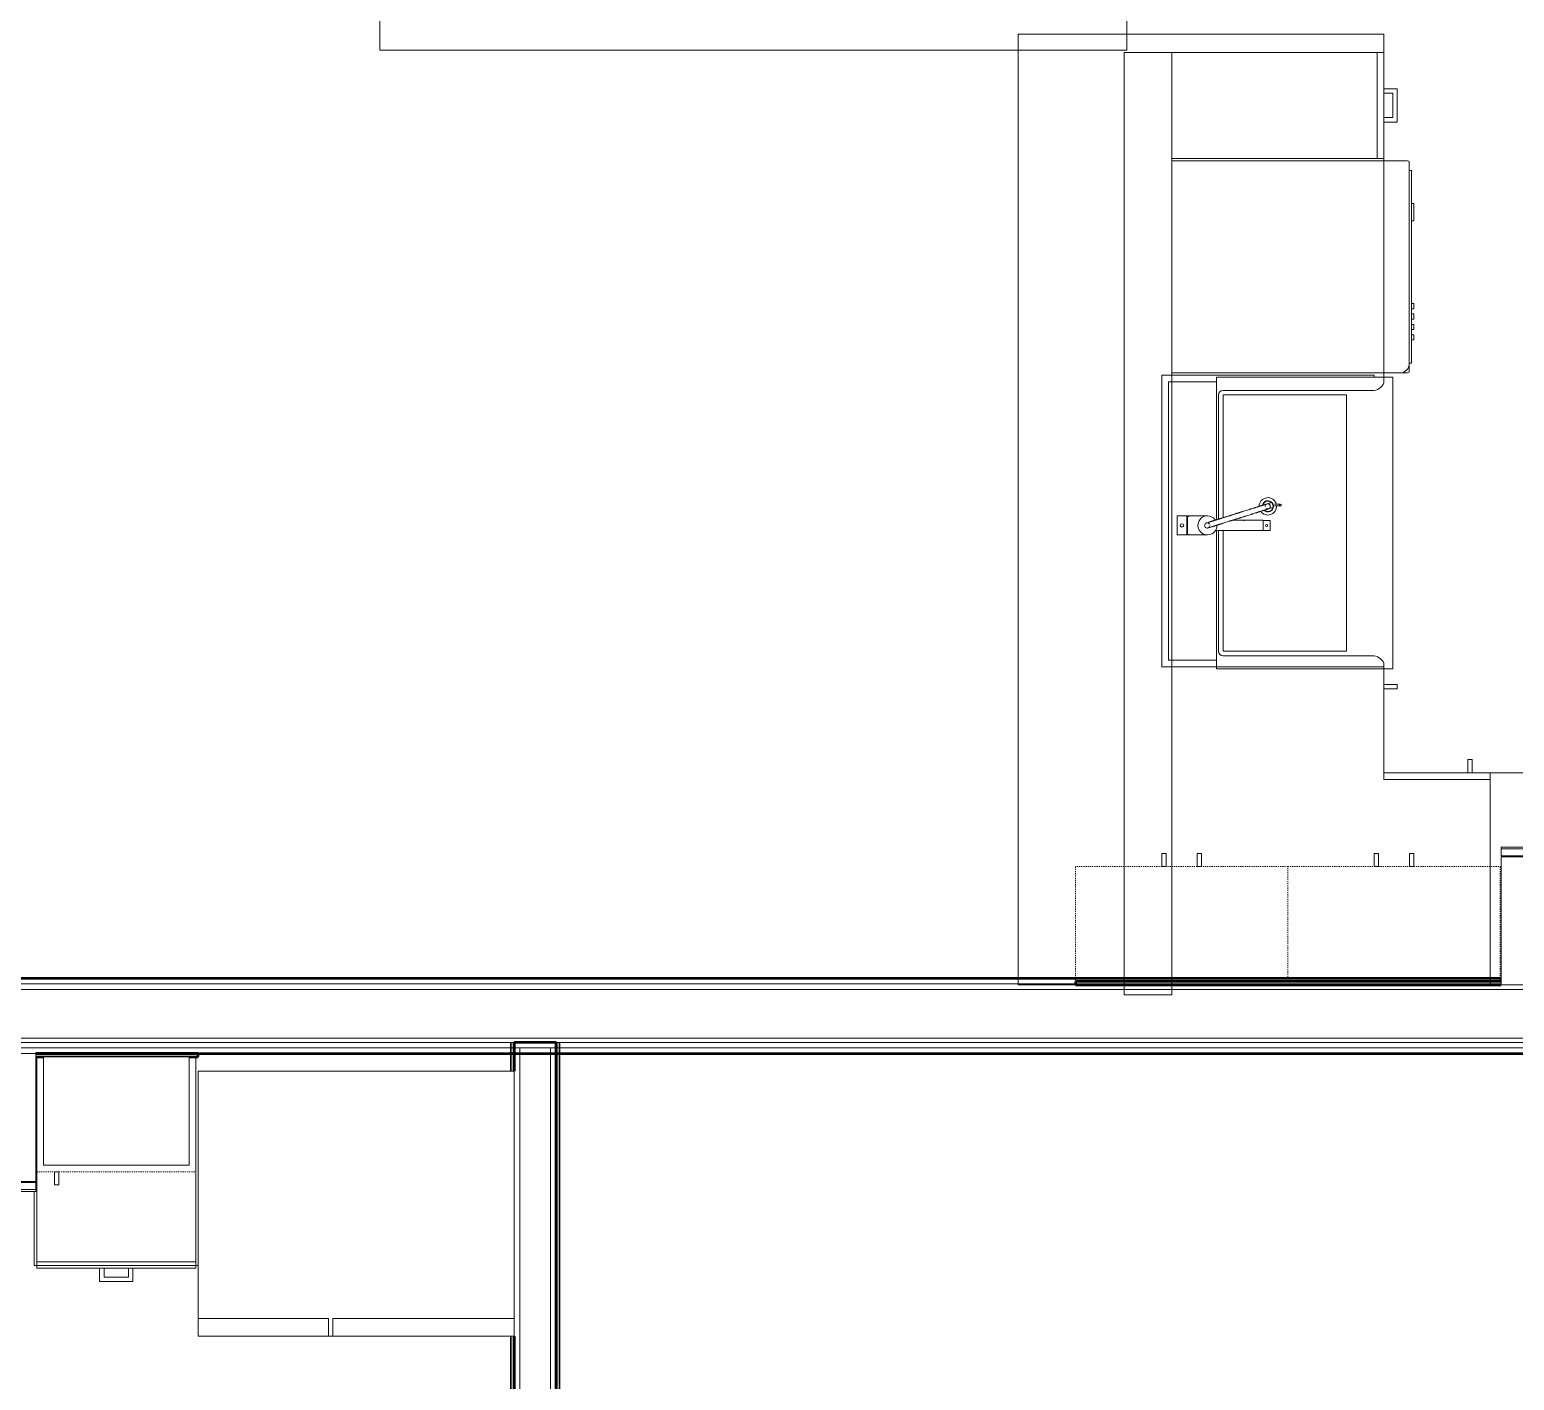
# Model space of a CAD drawing. Header units: inches. Extents: x -4218 to -1830, y 9756 to 12426.
# Drawn here: x -3736 to -3568.1, y 10509 to 10661.8 of the extents above; entities that cross this region are included whole.
import ezdxf

# ---------------------------------------------------------------- set-up
doc = ezdxf.new("R2010")
doc.units = ezdxf.units.IN
doc.header["$MEASUREMENT"] = 0
doc.linetypes.add('Dash', pattern=[0.25, 0.125, -0.125])
for name, color, linetype, lineweight in [('0-1', 7, 'Continuous', 5), ('0-2', 252, 'Continuous', 9), ('A-AREA-IDEN', 2, 'Continuous', 9), ('A-WALL-1', 250, 'Continuous', 50), ('A-WALL-2', 10, 'Continuous', 13), ('A-WALL-3', 253, 'Continuous', 9), ('A-WALL-4', 254, 'Continuous', 9), ('A-WALL-5', 252, 'Continuous', 9), ('A-WALL-6', 7, 'Continuous', 9), ('A-WALL-8', 113, 'Continuous', 9), ('I-WALL-1', 250, 'Continuous', 50), ('I-WALL-2', 254, 'Continuous', 9), ('I-WALL-3', 253, 'Continuous', 9), ('I-WALL-4', 252, 'Continuous', 9), ('P-SANR-FIXT-1', 7, 'Continuous', 9), ('P-SANR-FIXT-2', 252, 'Continuous', 9), ('Q-CASE-1', 253, 'Continuous', 9), ('Q-CASE-2', 252, 'Continuous', 9), ('Q-CASE-3', 7, 'Continuous', 9), ('Q-CASE-5', 254, 'Continuous', 9), ('Q-CASE-6', 7, 'Dash', 9), ('Q-SPCQ-1', 7, 'Continuous', 9), ('Q-SPCQ-2', 253, 'Continuous', 9), ('Q-SPCQ-3', 252, 'Continuous', 9)]:
    doc.layers.add(name, color=color, linetype=linetype, lineweight=lineweight)

# ---------------------------------------------------------------- blocks, each defined once
blk = doc.blocks.new('Basic Wall _ INT - W4BØF - _5_8 GYP - 2X4 WOOD_BATT_ - 5_8 GYP_ - ___-2682987-BACKGROUND - 1ST FLOOR')
at = {"layer": 'A-WALL-3'}
for p, q in [((-3676.43, 10547.19), (-3676.38, 10547.19)), ((-3676.43, 10547.19), (-3676.43, 10545.94)), ((-3676.38, 10547.19), (-3676.34, 10547.19)), ((-3676.34, 10547.19), (-3676.31, 10547.19)), ((-3676.31, 10547.19), (-3676.3, 10547.19)), ((-3676.3, 10547.19), (-3676.23, 10547.19)), ((-3676.23, 10547.19), (-3676.01, 10547.19)), ((-3676.08, 10545.94), (-3676.08, 10547.19)), ((-3676.08, 10429.86), (-3676.08, 10429.97)), ((-3676.08, 10429.77), (-3676.08, 10429.85)), ((-3676.08, 10429.71), (-3676.08, 10429.76)), ((-3676.43, 10429.56), (-3676.43, 10424.81)), ((-3676.08, 10428.98), (-3676.08, 10429.56)), ((-3676.08, 10424.85), (-3676.08, 10428.94)), ((-3676.08, 10424.61), (-3676.08, 10424.67)), ((-3676.08, 10424.52), (-3676.08, 10424.61)), ((-3676.08, 10424.4), (-3676.08, 10424.51)), ((-3676.43, 10396.76), (-3676.4, 10396.79)), ((-3676.29, 10396.9), (-3676.23, 10396.97)), ((-3676.22, 10396.97), (-3676.08, 10397.12)), ((-3676.08, 10397.12), (-3676.01, 10397.18))]:
    blk.add_line(p, q, dxfattribs=at)
at = {"layer": 'A-WALL-4'}
for p, q in [((-3676.4, 10547.19), (-3676.43, 10547.19)), ((-3676.23, 10547.19), (-3676.29, 10547.19)), ((-3676.08, 10547.19), (-3676.22, 10547.19)), ((-3676.01, 10547.19), (-3676.08, 10547.19))]:
    blk.add_line(p, q, dxfattribs=at)
at = {"layer": 'A-WALL-5'}
for p, q in [((-3676.3, 10545.94), (-3676.3, 10547.19)), ((-3676.01, 10545.94), (-3676.01, 10547.19)), ((-3676.43, 10545.94), (-3676.43, 10429.56)), ((-3676.08, 10429.97), (-3676.08, 10545.94)), ((-3676.01, 10429.86), (-3676.01, 10429.97)), ((-3676.01, 10429.77), (-3676.01, 10429.85)), ((-3676.01, 10429.71), (-3676.01, 10429.76)), ((-3676.3, 10428.95), (-3676.3, 10429.56)), ((-3676.3, 10424.83), (-3676.3, 10428.94)), ((-3676.01, 10424.81), (-3676.01, 10429.56)), ((-3676.43, 10424.81), (-3676.43, 10396.76)), ((-3676.01, 10424.61), (-3676.01, 10424.67)), ((-3676.01, 10424.52), (-3676.01, 10424.61)), ((-3676.08, 10397.12), (-3676.08, 10424.4)), ((-3676.01, 10424.4), (-3676.01, 10424.51))]:
    blk.add_line(p, q, dxfattribs=at)
at = {"layer": 'A-WALL-6'}
for p, q in [((-3676.3, 10429.56), (-3676.3, 10545.94)), ((-3676.01, 10429.98), (-3676.01, 10545.94)), ((-3676.3, 10396.89), (-3676.3, 10424.81)), ((-3676.01, 10397.18), (-3676.01, 10424.4))]:
    blk.add_line(p, q, dxfattribs=at)
at = {"layer": 'A-WALL-6', "flags": 128}
for points in [[(-3676.3, 10396.89), (-3676.31, 10396.89), (-3676.31, 10396.88), (-3676.33, 10396.87), (-3676.34, 10396.85), (-3676.36, 10396.83), (-3676.38, 10396.81)], [(-3676.01, 10397.18), (-3676.13, 10397.06), (-3676.23, 10396.97), (-3676.28, 10396.91), (-3676.3, 10396.89)]]:
    blk.add_lwpolyline(points, dxfattribs=at)
blk = doc.blocks.new('Basic Wall _ INT - W4BØF - _5_8 GYP - 2X4 WOOD_BATT_ - 5_8 GYP_ - ___-2682986-BACKGROUND - 1ST FLOOR')
at = {"layer": 'A-WALL-3'}
for p, q in [((-3681.59, 10547.19), (-3681.47, 10547.19)), ((-3681.53, 10545.94), (-3681.53, 10547.19)), ((-3681.47, 10547.19), (-3681.38, 10547.19)), ((-3681.38, 10547.19), (-3681.3, 10547.19)), ((-3681.3, 10547.19), (-3681.28, 10547.19)), ((-3681.3, 10547.19), (-3681.3, 10547.19)), ((-3681.28, 10547.19), (-3681.26, 10547.19)), ((-3681.26, 10547.19), (-3681.22, 10547.19)), ((-3681.22, 10547.19), (-3681.18, 10547.19)), ((-3681.18, 10547.19), (-3681.18, 10543.94)), ((-3681.53, 10543.94), (-3681.53, 10545.94))]:
    blk.add_line(p, q, dxfattribs=at)
at = {"layer": 'A-WALL-4'}
for p, q in [((-3681.53, 10547.19), (-3681.59, 10547.19)), ((-3681.38, 10547.19), (-3681.53, 10547.19)), ((-3681.32, 10547.19), (-3681.38, 10547.19)), ((-3681.18, 10547.19), (-3681.2, 10547.19))]:
    blk.add_line(p, q, dxfattribs=at)
at = {"layer": 'A-WALL-5'}
for p, q in [((-3681.59, 10545.94), (-3681.59, 10547.19)), ((-3681.3, 10547.19), (-3681.3, 10545.94)), ((-3681.59, 10543.94), (-3681.59, 10545.94)), ((-3681.3, 10545.94), (-3681.3, 10543.94)), ((-3681.53, 10391.66), (-3681.53, 10513.94)), ((-3681.18, 10513.94), (-3681.18, 10392.01))]:
    blk.add_line(p, q, dxfattribs=at)
at = {"layer": 'A-WALL-6'}
for p, q in [((-3681.59, 10391.6), (-3681.59, 10513.94)), ((-3681.3, 10513.94), (-3681.3, 10391.89))]:
    blk.add_line(p, q, dxfattribs=at)
blk = doc.blocks.new('Refrigerator_-_Side-by-Side_6047 - 36_ X 30_-345559-BACKGROUND - 1ST FLOOR')
at = {"layer": 'Q-SPCQ-1'}
for p, q in [((17.87, 14.42), (-17.88, 14.42)), ((-17.88, 14.42), (-17.88, -15.58)), ((17.87, -15.58), (17.87, 14.42)), ((-17.88, -13.58), (-3.13, -13.58)), ((-17.88, -13.58), (-17.88, -15.58)), ((-3.13, -15.58), (-3.13, -13.58)), ((-2.63, -13.58), (17.87, -13.58)), ((-2.63, -13.58), (-2.63, -15.58)), ((17.87, -15.58), (17.87, -13.58)), ((-17.88, -15.58), (17.87, -15.58)), ((-3.13, -15.58), (-17.88, -15.58)), ((17.87, -15.58), (-2.63, -15.58))]:
    blk.add_line(p, q, dxfattribs=at)
blk = doc.blocks.new('300 Series Wall Hung Cabinet_301 - 18_-2356589-BACKGROUND - 1ST FLOOR')
at = {"layer": 'Q-CASE-3'}
for p, q in [((8.25, -0.19), (-8.25, -0.19)), ((-8.25, -0.19), (-8.25, -12.44)), ((8.25, -12.44), (8.25, -0.19)), ((-8.25, -12.44), (8.25, -12.44)), ((-7, -13.19), (-6.51, -13.19)), ((-7, -13.19), (-7, -14.69)), ((-6.51, -14.69), (-6.51, -13.19)), ((-7, -14.69), (-6.51, -14.69))]:
    blk.add_line(p, q, dxfattribs=at)
at = {"layer": 'Q-CASE-6'}
for p, q in [((9, -0.19), (-9, -0.19)), ((-9, -0.19), (-9, -13.19)), ((9, -13.19), (9, -0.19)), ((-9, -13.19), (9, -13.19))]:
    blk.add_line(p, q, dxfattribs=at)
blk = doc.blocks.new('Base Cabinet 4 Drawer 254 - Base Cabinet 4 Drawer 254 18_-2556185-BACKGROUND - 1ST FLOOR')
at = {"layer": 'Q-CASE-1'}
for p, q in [((-8.26, -0.06), (-8.26, 0)), ((-8.26, 0), (9.74, 0)), ((9.74, 0), (9.74, -0.06))]:
    blk.add_line(p, q, dxfattribs=at)
at = {"layer": 'Q-CASE-2'}
for p, q in [((-8.26, -23.25), (-8.26, -0.06)), ((9.74, -0.06), (9.74, -23.25)), ((-8.26, -23.25), (-8.26, -23.69)), ((9.74, -23.25), (-8.26, -23.25)), ((9.74, -23.69), (9.74, -23.25))]:
    blk.add_line(p, q, dxfattribs=at)
at = {"layer": 'Q-CASE-3'}
for p, q in [((-8.26, -23.69), (-8.26, -24)), ((-8.26, -24), (9.74, -24)), ((-1.14, -24), (-0.64, -24)), ((-1.14, -24), (-1.14, -25.5)), ((-0.64, -25), (-0.64, -24)), ((2.11, -25), (-0.64, -25)), ((2.61, -24), (2.11, -24)), ((2.11, -24), (2.11, -25)), ((2.61, -25.5), (2.61, -24)), ((9.74, -24), (9.74, -23.69)), ((-1.14, -25.5), (2.61, -25.5))]:
    blk.add_line(p, q, dxfattribs=at)
blk = doc.blocks.new('30quot_MicrowaveVent_11166 - 70cm miele oven-2322118-BACKGROUND - 1ST FLOOR')
at = {"layer": 'Q-CASE-3'}
for p, q in [((-14.2, -14.49), (-14.2, 0)), ((15.68, 0), (-14.2, 0)), ((15.68, 0), (15.68, -14.49)), ((15.68, -14.49), (-14.2, -14.49)), ((-14.2, -14.61), (15.68, -14.61)), ((-14.2, -15.39), (-14.2, -14.61)), ((15.68, -14.61), (15.68, -15.39)), ((-14.2, -15.6), (-14.2, -15.39)), ((-14.2, -15.39), (15.68, -15.39)), ((-14.2, -15.6), (15.68, -15.6)), ((7.69, -16.55), (7.69, -15.63)), ((7.69, -16.6), (8.88, -16.6)), ((8.88, -15.63), (8.88, -16.55)), ((15.68, -15.39), (15.68, -15.6))]:
    blk.add_line(p, q, dxfattribs=at)
blk = doc.blocks.new('Dishwasher_15404 - 34_ counter-V29-BACKGROUND - 1ST FLOOR')
at = {"layer": 'Q-SPCQ-1'}
for p, q in [((26.68, 0), (24, 0)), ((26.87, -22.93), (26.87, -0.2)), ((27.12, -1.09), (26.87, -1.09)), ((27.12, -1.09), (27.12, -22.91)), ((27.37, -4.82), (27.12, -4.82)), ((27.37, -4.82), (27.37, -5.81)), ((27.37, -5.81), (27.37, -6.79)), ((27.12, -6.79), (27.37, -6.79)), ((27.37, -16.15), (27.12, -16.15)), ((27.12, -16.74), (27.37, -16.74)), ((27.37, -16.15), (27.37, -16.74)), ((27.37, -17.33), (27.12, -17.33)), ((27.12, -17.92), (27.37, -17.92)), ((27.37, -17.33), (27.37, -17.92)), ((27.37, -18.51), (27.12, -18.51)), ((27.12, -19.1), (27.37, -19.1)), ((27.37, -19.69), (27.12, -19.69)), ((27.37, -18.51), (27.37, -19.1)), ((27.37, -19.69), (27.37, -20.28)), ((27.12, -20.28), (27.37, -20.28)), ((27.12, -22.91), (26.87, -22.91)), ((26.87, -23.8), (26.87, -22.93)), ((24, -24), (25.8, -24)), ((25.8, -24), (26.68, -24))]:
    blk.add_line(p, q, dxfattribs=at)
for centre, radius, start, end in [((26.68, -0.2), 0.197, 360, 90), ((26.68, -0.2), 0.197, 15, 90), ((25.8, -22.93), 1.07, 270, 0), ((26.68, -23.8), 0.197, 270, 0)]:
    blk.add_arc(centre, radius, start, end, dxfattribs=at)
at = {"layer": 'Q-SPCQ-2'}
blk.add_line((0, 0), (0, -24), dxfattribs=at)
at = {"layer": 'Q-SPCQ-3'}
for p, q in [((24, 0), (0, 0)), ((0, -24), (24, -24))]:
    blk.add_line(p, q, dxfattribs=at)
blk = doc.blocks.new('30quot_MicrowaveVent_11166 - 70cm miele oven-2804781-BACKGROUND - 1ST FLOOR')
at = {"layer": 'Q-CASE-3'}
for p, q in [((15.68, 15.6), (-14.2, 15.6)), ((-14.2, 15.39), (-14.2, 15.6)), ((-14.2, 14.61), (-14.2, 15.39)), ((15.68, 15.39), (-14.2, 15.39)), ((8.88, 16.6), (7.69, 16.6)), ((7.69, 15.63), (7.69, 16.55)), ((8.88, 16.55), (8.88, 15.63)), ((15.68, 15.6), (15.68, 15.39)), ((15.68, 15.39), (15.68, 14.61)), ((15.68, 14.61), (-14.2, 14.61)), ((-14.2, 0), (-14.2, 14.49)), ((-14.2, 14.49), (15.68, 14.49)), ((15.68, 14.49), (15.68, 0)), ((-14.2, 0), (15.68, 0))]:
    blk.add_line(p, q, dxfattribs=at)
blk = doc.blocks.new('300 Series Wall Hung Cabinet_302 - 24_ X 36_-2573645-BACKGROUND - 1ST FLOOR')
at = {"layer": 'Q-CASE-3'}
for p, q in [((-1.76, 14.69), (-2.25, 14.69)), ((-2.25, 14.69), (-2.25, 13.19)), ((-1.76, 13.19), (-1.76, 14.69)), ((2.24, 14.69), (1.75, 14.69)), ((1.75, 14.69), (1.75, 13.19)), ((2.24, 13.19), (2.24, 14.69)), ((-1.76, 13.19), (-2.25, 13.19)), ((2.24, 13.19), (1.75, 13.19))]:
    blk.add_line(p, q, dxfattribs=at)
at = {"layer": 'Q-CASE-6'}
for p, q in [((-12, 0.19), (-12, 13.19)), ((-12, 13.19), (12, 13.19)), ((12, 13.19), (12, 0.19)), ((12, 0.19), (-12, 0.19))]:
    blk.add_line(p, q, dxfattribs=at)
blk = doc.blocks.new('Vanity Cabinet-Double Door - 33_-V32-BACKGROUND - 1ST FLOOR')
at = {"layer": 'Q-CASE-1'}
for p, q in [((-15.76, 1.13), (-15.76, 0)), ((-15.76, 1.13), (-15.76, 0)), ((-15.01, 1.13), (-15.01, 0.75)), ((-15.01, 0.75), (16.49, 0.75)), ((16.49, 0.75), (16.49, 1.13)), ((17.24, 0), (17.24, 1.13)), ((17.24, 0), (17.24, 1.13)), ((-15.76, 0), (17.24, 0)), ((-15.76, 0), (17.24, 0))]:
    blk.add_line(p, q, dxfattribs=at)
at = {"layer": 'Q-CASE-2'}
for p, q in [((-15.76, 24), (-15.76, 5.18)), ((-15.51, 24), (-15.76, 24)), ((-15.51, 24), (-15.76, 24)), ((-15.76, 24), (-15.76, 5.18)), ((-15.76, 5.17), (-15.76, 1.13)), ((-15.76, 5.17), (-15.76, 1.13)), ((-15.01, 6.17), (-15.01, 1.13)), ((16.49, 1.13), (16.49, 6.17)), ((17.24, 1.13), (17.24, 6.18)), ((17.24, 1.13), (17.24, 6.18))]:
    blk.add_line(p, q, dxfattribs=at)
blk = doc.blocks.new('Base Cabinet 3 Drawer 230 - Base Cabinet 3 Drawer 230 12_-2573763-BACKGROUND - 1ST FLOOR')
at = {"layer": 'Q-CASE-1'}
for p, q in [((-0.64, 24), (-1.14, 24)), ((2.11, 24), (2.61, 24))]:
    blk.add_line(p, q, dxfattribs=at)
at = {"layer": 'Q-CASE-2'}
for p, q in [((-5.26, 24), (6.74, 24)), ((-5.26, 23.25), (-5.26, 24)), ((-0.64, 24), (-1.14, 24)), ((2.11, 24), (2.61, 24)), ((6.74, 24), (6.74, 23.25)), ((6.74, 23.25), (-5.26, 23.25)), ((-5.26, 23.25), (-5.26, 0)), ((6.74, 0), (6.74, 23.25)), ((-5.26, 0), (6.74, 0))]:
    blk.add_line(p, q, dxfattribs=at)
at = {"layer": 'Q-CASE-3'}
for p, q in [((2.61, 25.5), (-1.14, 25.5)), ((-1.14, 25.5), (-1.14, 24)), ((2.61, 24), (2.61, 25.5)), ((-0.64, 24), (-0.64, 25)), ((-0.64, 25), (2.11, 25)), ((2.11, 25), (2.11, 24))]:
    blk.add_line(p, q, dxfattribs=at)
at = {"layer": 'Q-CASE-5'}
for p, q in [((-0.64, 24), (-1.14, 24)), ((2.11, 24), (2.61, 24))]:
    blk.add_line(p, q, dxfattribs=at)
blk = doc.blocks.new('kitchen_faucet_14143 - kitchen_faucet_14143-V80-BACKGROUND - 1ST FLOOR')
at = {"layer": 'P-SANR-FIXT-1'}
for p, q in [((-6.3, 0.57), (-7.09, 0.57)), ((-7.09, -0.57), (-7.09, 0.57)), ((-0.9, 0.59), (-6.3, 0.59)), ((-6.3, 0.57), (-6.3, 0.59)), ((-6.3, 0.42), (-6.3, 0.5)), ((-6.3, 0.3), (-6.3, 0.4)), ((-6.3, 0.29), (-6.3, 0.15)), ((-6.3, 0.15), (-6.3, 0.29)), ((-6.3, 0.15), (-6.3, -0.15)), ((-6.3, -0.15), (-6.3, 0.15)), ((-3.97, 0.59), (-4.89, 0.59)), ((2.26, 1.08), (0, 1.08)), ((2.34, 1.02), (2.1, 1.02)), ((2.26, 1.08), (2.26, -1.08)), ((3.44, 1.08), (2.34, 1.08)), ((2.34, -1.08), (2.34, 1.08)), ((3.44, 1.08), (3.44, -1.08)), ((-7.09, -0.57), (-6.3, -0.57)), ((-6.3, -0.15), (-6.3, -0.29)), ((-6.3, -0.29), (-6.3, -0.15)), ((-6.3, -0.4), (-6.3, -0.3)), ((-6.3, -0.5), (-6.3, -0.42)), ((-6.3, -0.59), (-6.3, -0.51)), ((-6.3, -0.59), (-2.83, -0.59)), ((-4.89, -0.59), (-3.97, -0.59)), ((-0.94, -0.59), (-0.9, -0.59)), ((0, -1.08), (2.26, -1.08)), ((2.1, -1.02), (2.34, -1.02)), ((2.34, -1.08), (3.44, -1.08)), ((-7.58, -2.2), (-8.24, -2.2)), ((-8.24, -2.4), (-7.58, -2.4)), ((-7.41, -2.04), (-6.99, -1.91)), ((-6.81, -2.46), (-7.23, -2.59))]:
    blk.add_line(p, q, dxfattribs=at)
at = {"layer": 'P-SANR-FIXT-1', "flags": 128}
for points in [[(-0.06, 0.29), (-0.07, 0.29), (-0.07, 0.29), (-0.07, 0.29), (-0.07, 0.29), (-0.07, 0.29), (-0.08, 0.28), (-0.08, 0.28), (-0.09, 0.28), (-0.1, 0.28), (-0.1, 0.28), (-0.11, 0.27), (-0.26, 0.23), (-0.28, 0.22), (-0.3, 0.22), (-0.46, 0.16), (-0.49, 0.16), (-0.51, 0.15), (-0.54, 0.14), (-0.57, 0.13), (-0.6, 0.12), (-0.63, 0.11), (-0.66, 0.1), (-0.69, 0.09), (-0.72, 0.08), (-0.75, 0.07), (-0.78, 0.06), (-0.82, 0.05), (-0.85, 0.04), (-0.89, 0.03), (-0.92, 0.02), (-0.96, 0.01), (-1, 0), (-1.04, -0.02), (-1.07, -0.03), (-1.11, -0.04), (-1.15, -0.05), (-1.2, -0.07), (-1.24, -0.08), (-1.28, -0.09), (-1.32, -0.11), (-1.37, -0.12), (-1.41, -0.14), (-1.46, -0.15), (-1.5, -0.16), (-1.55, -0.18), (-1.6, -0.19), (-1.65, -0.21), (-1.69, -0.23), (-1.74, -0.24), (-1.79, -0.26), (-2.49, -0.48), (-2.55, -0.5), (-2.61, -0.51), (-2.67, -0.53), (-2.72, -0.55), (-2.78, -0.57), (-2.84, -0.59), (-2.9, -0.61), (-2.96, -0.62), (-3.02, -0.64), (-3.08, -0.66), (-3.14, -0.68), (-3.19, -0.7), (-3.25, -0.72), (-3.31, -0.74), (-3.37, -0.76), (-3.43, -0.77), (-3.49, -0.79), (-3.55, -0.81), (-3.61, -0.83), (-3.67, -0.85), (-3.73, -0.87), (-3.79, -0.89), (-3.85, -0.91), (-3.91, -0.92), (-3.97, -0.94), (-4.03, -0.96), (-4.09, -0.98), (-4.15, -1), (-4.21, -1.02), (-4.26, -1.04), (-4.32, -1.05), (-4.94, -1.25), (-4.99, -1.27), (-5.04, -1.28), (-5.09, -1.3), (-5.15, -1.31), (-5.2, -1.33), (-5.44, -1.41), (-5.48, -1.42), (-5.53, -1.43), (-5.57, -1.45), (-5.62, -1.46), (-5.66, -1.48), (-5.7, -1.49), (-5.75, -1.5), (-5.79, -1.52), (-5.83, -1.53), (-5.87, -1.54), (-5.91, -1.56), (-5.95, -1.57), (-5.99, -1.58), (-6.02, -1.59), (-6.06, -1.6), (-6.1, -1.61), (-6.13, -1.63), (-6.17, -1.64), (-6.2, -1.65), (-6.23, -1.66), (-6.26, -1.67), (-6.3, -1.68), (-6.33, -1.69), (-6.36, -1.7), (-6.38, -1.71), (-6.41, -1.71), (-6.44, -1.72), (-6.47, -1.73), (-6.49, -1.74), (-6.52, -1.75), (-6.54, -1.76), (-6.57, -1.76), (-6.59, -1.77), (-6.61, -1.78), (-6.63, -1.78), (-6.65, -1.79), (-6.67, -1.8), (-6.69, -1.8), (-6.71, -1.81), (-6.73, -1.81), (-6.74, -1.82), (-6.76, -1.82), (-6.77, -1.83), (-6.79, -1.83), (-6.8, -1.84), (-6.81, -1.84), (-6.83, -1.84), (-6.84, -1.85), (-6.85, -1.85), (-6.86, -1.85), (-6.87, -1.86), (-6.87, -1.86), (-6.88, -1.86), (-6.89, -1.86), (-6.89, -1.87), (-6.9, -1.87), (-6.9, -1.87), (-6.9, -1.87), (-6.91, -1.87), (-6.91, -1.87), (-6.91, -1.87)], [(0.27, 0.18), (0.21, 0.23), (0.15, 0.28), (0.08, 0.3), (0, 0.3), (-0.08, 0.28), (-0.15, 0.25), (-0.2, 0.2), (-0.24, 0.13), (-0.27, 0.06), (-0.27, 0.01)], [(-0.22, -0.16), (-0.17, -0.22), (-0.1, -0.26), (-0.03, -0.28), (0.05, -0.29), (0.13, -0.27), (0.19, -0.23), (0.25, -0.18), (0.29, -0.12), (0.31, -0.04), (0.32, 0.03), (0.3, 0.11), (0.27, 0.18)], [(0.11, -0.27), (0.11, -0.27), (0.11, -0.27), (0.11, -0.28), (0.11, -0.28), (0.1, -0.28), (0.1, -0.28), (0.09, -0.28), (0.09, -0.28), (0.08, -0.28), (0.07, -0.29), (0.06, -0.29), (-0.08, -0.34), (-0.1, -0.34), (-0.12, -0.35), (-0.14, -0.35), (-0.16, -0.36), (-0.18, -0.37), (-0.2, -0.37), (-0.23, -0.38), (-0.25, -0.39), (-0.27, -0.4), (-0.3, -0.4), (-0.32, -0.41), (-0.35, -0.42), (-0.38, -0.43), (-0.41, -0.44), (-0.44, -0.45), (-0.46, -0.46), (-0.5, -0.47), (-0.53, -0.48), (-0.56, -0.49), (-0.59, -0.5), (-0.62, -0.51), (-0.66, -0.52), (-0.69, -0.53), (-0.73, -0.54), (-0.77, -0.55), (-0.8, -0.56), (-0.84, -0.58), (-0.88, -0.59), (-0.92, -0.6), (-0.96, -0.61), (-1, -0.63), (-1.04, -0.64), (-1.08, -0.65), (-1.13, -0.67), (-1.17, -0.68), (-1.22, -0.69), (-1.26, -0.71), (-1.31, -0.72), (-1.35, -0.74), (-1.4, -0.75), (-1.45, -0.77), (-1.5, -0.78), (-1.54, -0.8), (-1.59, -0.81), (-1.64, -0.83), (-1.69, -0.84), (-1.75, -0.86), (-1.8, -0.88), (-1.85, -0.89), (-1.9, -0.91), (-1.96, -0.93), (-2.01, -0.94), (-2.06, -0.96), (-2.12, -0.98), (-2.18, -1), (-2.23, -1.01), (-2.29, -1.03), (-2.34, -1.05), (-2.4, -1.07), (-2.46, -1.09), (-2.52, -1.1), (-2.57, -1.12), (-2.63, -1.14), (-2.69, -1.16), (-2.75, -1.18), (-2.81, -1.2), (-2.87, -1.21), (-2.93, -1.23), (-2.99, -1.25), (-3.05, -1.27), (-3.1, -1.29), (-3.16, -1.31), (-3.22, -1.33), (-3.28, -1.35), (-3.34, -1.37), (-3.4, -1.38), (-3.46, -1.4), (-3.52, -1.42), (-3.58, -1.44), (-3.64, -1.46), (-3.7, -1.48), (-3.76, -1.5), (-3.82, -1.52), (-3.88, -1.53), (-3.94, -1.55), (-4, -1.57), (-4.05, -1.59), (-4.11, -1.61), (-4.74, -1.8), (-4.79, -1.82), (-4.84, -1.84), (-4.89, -1.85), (-4.94, -1.87), (-4.99, -1.89), (-5.22, -1.96), (-5.27, -1.97), (-5.32, -1.99), (-5.36, -2), (-5.41, -2.02), (-5.45, -2.03), (-5.49, -2.04), (-5.54, -2.06), (-5.58, -2.07), (-5.62, -2.08), (-5.66, -2.1), (-5.7, -2.11), (-5.74, -2.12), (-5.78, -2.13), (-5.82, -2.15), (-5.85, -2.16), (-5.89, -2.17), (-5.93, -2.18), (-5.96, -2.19), (-6, -2.2), (-6.03, -2.21), (-6.06, -2.22), (-6.09, -2.23), (-6.13, -2.24), (-6.16, -2.25), (-6.19, -2.26), (-6.21, -2.27), (-6.24, -2.28), (-6.27, -2.29), (-6.3, -2.3), (-6.32, -2.3), (-6.35, -2.31), (-6.37, -2.32), (-6.39, -2.33), (-6.42, -2.33), (-6.44, -2.34), (-6.46, -2.35), (-6.48, -2.35), (-6.5, -2.36), (-6.52, -2.37), (-6.54, -2.37), (-6.55, -2.38), (-6.57, -2.38), (-6.59, -2.39), (-6.6, -2.39), (-6.61, -2.4), (-6.63, -2.4), (-6.64, -2.41), (-6.65, -2.41), (-6.66, -2.41), (-6.67, -2.42), (-6.68, -2.42), (-6.69, -2.42), (-6.7, -2.42), (-6.7, -2.43), (-6.71, -2.43), (-6.72, -2.43), (-6.72, -2.43), (-6.72, -2.43), (-6.73, -2.43), (-6.73, -2.43), (-6.73, -2.43), (-6.73, -2.43)], [(-6.61, -1.94), (-6.67, -1.9), (-6.74, -1.87), (-6.82, -1.86), (-6.9, -1.87), (-6.97, -1.9), (-7.03, -1.94), (-7.08, -2), (-7.1, -2.08), (-7.11, -2.15)], [(-7.11, -2.15), (-7.1, -2.23), (-7.08, -2.3), (-7.03, -2.36), (-6.97, -2.41), (-6.9, -2.44), (-6.82, -2.45), (-6.74, -2.44), (-6.67, -2.41), (-6.61, -2.36), (-6.56, -2.3), (-6.53, -2.23), (-6.52, -2.15)]]:
    blk.add_lwpolyline(points, dxfattribs=at)
at = {"layer": 'P-SANR-FIXT-1'}
for centre, radius, start, end in [((-6.69, 0), 0.118, 0, 180), ((0, 0), 1.08, 360, 180), ((2.88, 0), 0.197, 0, 180), ((-6.83, -2.16), 0.984, 34.6289, 180), ((-6.83, -2.16), 0.63, 45, 180), ((-6.83, -2.16), 0.591, 47.2269, 168.6397), ((-6.69, 0), 0.118, 180, 360), ((0, 0), 1.08, 180, 182.3811), ((0, 0), 1.08, 212.5288, 360), ((2.88, 0), 0.197, 180, 0), ((-6.83, -2.16), 0.984, 180, 183.6246), ((-6.83, -2.16), 0.984, 195, 360), ((-6.83, -2.16), 0.63, 180, 349.6916), ((-6.83, -2.16), 0.591, 168.6397, 180), ((-6.83, -2.16), 0.591, 180, 227.1165), ((-6.83, -2.16), 0.591, 227.1165, 345.2352)]:
    blk.add_arc(centre, radius, start, end, dxfattribs=at)
for centre, major_axis, ratio, start_param, end_param in [((-3.97, 0), (0, 0.591), 0.906308, 6.021386, 6.74259), ((-3.97, 0), (0, 0.591), 0.906308, 2.682188, 3.403392), ((-8.24, -2.3), (0, 0.0984), 0.984808, 4.712389, 7.853982), ((-8.24, -2.3), (0, 0.0984), 0.984808, 1.570796, 4.712389)]:
    blk.add_ellipse(centre, major_axis=major_axis, ratio=ratio, start_param=start_param, end_param=end_param, dxfattribs=at)
blk = doc.blocks.new('Stainless Steel Farmhous Kitchen Sink - Stainless Steel Farmhous Kitchen Sink-V81-BACKGROUND - 1ST FLOOR')
at = {"layer": 'P-SANR-FIXT-1'}
for p, q in [((-31, -16.96), (-31, -3)), ((-31, -3), (-17.34, -3)), ((-15.91, -3), (-2, -3)), ((-2, -3), (-2, -16.96)), ((-2, -16.96), (-31, -16.96)), ((-33, -21.2), (-33, -22.2)), ((0, -22.2), (0, -21.2)), ((-33, -22.2), (0, -22.2))]:
    blk.add_line(p, q, dxfattribs=at)
at = {"layer": 'P-SANR-FIXT-2'}
for p, q in [((-17.35, -2.25), (-33, -2.25)), ((-33, -2.25), (-33, -21.2)), ((0, -2.25), (-16.15, -2.25)), ((0, -21.2), (0, -2.25))]:
    blk.add_line(p, q, dxfattribs=at)
blk = doc.blocks.new('Base Cabinet Corner 197 - Base Cabinet Corner 197-V94-BACKGROUND - 1ST FLOOR')
at = {"layer": 'Q-CASE-1'}
for p, q in [((10.73, 24), (10.24, 24)), ((-23.26, 0.74), (-23.26, 0.38)), ((12.74, 0.38), (12.74, 0.74))]:
    blk.add_line(p, q, dxfattribs=at)
at = {"layer": 'Q-CASE-2'}
for p, q in [((0.74, 36), (-23.26, 36)), ((-23.26, 36), (-23.26, 0.74)), ((0.74, 23.25), (0.74, 36)), ((0.74, 24), (0.74, 36)), ((0.73, 33.51), (0.73, 34)), ((12.74, 24), (0.74, 24)), ((0.74, 23.25), (0.74, 24)), ((10.73, 24), (10.24, 24)), ((12.74, 0.74), (12.74, 24)), ((12.74, 23.25), (0.74, 23.25))]:
    blk.add_line(p, q, dxfattribs=at)
at = {"layer": 'Q-CASE-3'}
for p, q in [((2.23, 34), (0.74, 34)), ((2.23, 33.51), (2.23, 34)), ((0.74, 33.51), (2.23, 33.51)), ((10.73, 25.5), (10.24, 25.5)), ((10.24, 25.5), (10.24, 24)), ((10.73, 24), (10.73, 25.5))]:
    blk.add_line(p, q, dxfattribs=at)
at = {"layer": 'Q-CASE-5'}
for p, q in [((-23.26, 0.38), (-23.26, 0)), ((12.74, 0), (12.74, 0.38)), ((-23.26, 0), (12.74, 0))]:
    blk.add_line(p, q, dxfattribs=at)
blk = doc.blocks.new('300 Series Wall Hung Cabinet_302 - 24_ X 36_-2573584-BACKGROUND - 1ST FLOOR')
at = {"layer": 'Q-CASE-3'}
for p, q in [((-2.25, -13.19), (-1.76, -13.19)), ((-2.25, -13.19), (-2.25, -14.69)), ((-1.76, -14.69), (-1.76, -13.19)), ((1.75, -13.19), (2.24, -13.19)), ((1.75, -13.19), (1.75, -14.69)), ((2.24, -14.69), (2.24, -13.19)), ((-2.25, -14.69), (-1.76, -14.69)), ((1.75, -14.69), (2.24, -14.69))]:
    blk.add_line(p, q, dxfattribs=at)
at = {"layer": 'Q-CASE-6'}
for p, q in [((12, -0.19), (-12, -0.19)), ((-12, -0.19), (-12, -13.19)), ((12, -13.19), (12, -0.19)), ((-12, -13.19), (12, -13.19))]:
    blk.add_line(p, q, dxfattribs=at)
blk = doc.blocks.new('CTR - 1st Phase - Unit Layouts_rvt-1-BACKGROUND - 1ST FLOOR')
at = {"layer": 'A-WALL-1'}
for p, q in [((-3569.56, 10554.07), (-3617.67, 10554.07)), ((-3617.67, 10554.07), (-3617.67, 10553.7)), ((-3617.67, 10553.7), (-3569.56, 10553.7)), ((-3681.18, 10547.19), (-3681.18, 10543.94)), ((-3680.55, 10547.19), (-3681.18, 10547.19)), ((-3677.05, 10547.19), (-3680.55, 10547.19)), ((-3676.43, 10547.19), (-3677.05, 10547.19)), ((-3676.43, 10429.56), (-3676.43, 10547.19)), ((-3716.93, 10545.94), (-3735.3, 10545.94)), ((-3735.3, 10545.56), (-3734.43, 10545.56)), ((-3717.93, 10545.56), (-3716.93, 10545.56)), ((-3716.93, 10545.56), (-3716.93, 10545.94)), ((-3681.18, 10513.94), (-3681.18, 10392.01))]:
    blk.add_line(p, q, dxfattribs=at)
at = {"layer": 'A-WALL-2'}
for p, q in [((-3680.55, 10392.64), (-3680.55, 10546.56)), ((-3677.05, 10546.56), (-3680.55, 10546.56)), ((-3677.05, 10428.94), (-3677.05, 10546.56))]:
    blk.add_line(p, q, dxfattribs=at)
at = {"layer": 'A-WALL-3'}
for p, q in [((-3612.17, 10659.2), (-3612.17, 10554.44)), ((-3612.17, 10659.2), (-3606.8, 10659.2)), ((-3606.8, 10646.95), (-3606.8, 10659.2)), ((-3606.8, 10622.7), (-3606.8, 10622.95)), ((-3606.8, 10554.44), (-3606.8, 10589.7)), ((-3569.56, 10554.07), (-3617.67, 10554.07)), ((-3617.67, 10553.7), (-3617.67, 10554.07)), ((-3612.17, 10554.07), (-3612.17, 10554.44)), ((-3606.8, 10554.44), (-3606.8, 10554.07)), ((-3617.67, 10553.7), (-3569.56, 10553.7)), ((-3612.17, 10553.7), (-3612.17, 10552.56)), ((-3606.8, 10552.56), (-3612.17, 10552.56)), ((-3606.8, 10552.56), (-3606.8, 10553.7)), ((-3716.93, 10545.94), (-3735.3, 10545.94)), ((-3676.43, 10429.98), (-3676.43, 10545.94)), ((-3681.18, 10513.94), (-3681.18, 10392.01))]:
    blk.add_line(p, q, dxfattribs=at)
at = {"layer": 'A-WALL-4'}
for p, q in [((-3612.17, 10554.44), (-3612.17, 10554.07)), ((-3612.17, 10554.07), (-3612.17, 10553.7)), ((-3612.17, 10553.7), (-3612.17, 10554.07)), ((-3606.8, 10554.07), (-3606.8, 10554.44)), ((-3606.8, 10554.07), (-3606.8, 10553.7)), ((-3606.8, 10553.7), (-3606.8, 10554.07)), ((-3681.18, 10547.19), (-3681.18, 10543.94)), ((-3681.18, 10547.19), (-3676.43, 10547.19)), ((-3676.43, 10545.94), (-3676.43, 10547.19))]:
    blk.add_line(p, q, dxfattribs=at)
at = {"layer": 'A-WALL-5'}
for p, q in [((-3612.17, 10554.44), (-3612.17, 10659.2)), ((-3606.8, 10659.2), (-3612.17, 10659.2)), ((-3606.8, 10659.2), (-3606.8, 10554.44)), ((-3612.17, 10552.56), (-3612.17, 10553.7)), ((-3606.8, 10552.56), (-3612.17, 10552.56)), ((-3606.8, 10553.7), (-3606.8, 10552.56)), ((-3735.3, 10545.56), (-3734.43, 10545.56)), ((-3717.93, 10545.56), (-3716.93, 10545.56)), ((-3716.93, 10545.94), (-3716.93, 10545.56))]:
    blk.add_line(p, q, dxfattribs=at)
at = {"layer": 'A-WALL-8'}
for p, q in [((-3582.8, 10661.29), (-3624.17, 10661.29)), ((-3624.17, 10661.29), (-3624.17, 10554.44)), ((-3624.17, 10554.44), (-3624.17, 10661.29)), ((-3624.17, 10661.29), (-3582.8, 10661.29)), ((-3582.8, 10621.8), (-3582.8, 10661.29)), ((-3582.8, 10661.29), (-3582.8, 10621.8)), ((-3601.5, 10606.38), (-3601.5, 10620.45)), ((-3601.5, 10620.45), (-3601.5, 10606.38)), ((-3601, 10620.95), (-3584.15, 10620.95)), ((-3584.15, 10620.95), (-3601, 10620.95)), ((-3601.5, 10591.45), (-3601.5, 10605.1)), ((-3601.5, 10605.1), (-3601.5, 10591.45)), ((-3584.15, 10590.95), (-3601, 10590.95)), ((-3601, 10590.95), (-3584.15, 10590.95)), ((-3582.8, 10577.7), (-3582.8, 10590.09)), ((-3582.8, 10590.09), (-3582.8, 10577.7)), ((-3511.3, 10577.7), (-3582.8, 10577.7)), ((-3582.8, 10577.7), (-3511.3, 10577.7)), ((-3624.17, 10554.44), (-3624.17, 10553.7)), ((-3624.17, 10553.7), (-3624.17, 10554.44)), ((-3624.17, 10553.7), (-3617.67, 10553.7)), ((-3617.67, 10553.7), (-3624.17, 10553.7)), ((-3617.67, 10553.7), (-3569.56, 10553.7)), ((-3569.56, 10553.7), (-3617.67, 10553.7)), ((-3716.93, 10545.94), (-3735.3, 10545.94)), ((-3735.3, 10545.94), (-3716.93, 10545.94)), ((-3681.18, 10545.94), (-3716.93, 10545.94)), ((-3716.93, 10545.94), (-3681.18, 10545.94)), ((-3681.18, 10543.94), (-3681.18, 10545.94)), ((-3681.18, 10545.94), (-3681.18, 10543.94)), ((-3735.47, 10531.45), (-3735.47, 10531.33)), ((-3735.47, 10531.45), (-3735.47, 10531.33)), ((-3735.47, 10530.34), (-3735.47, 10521.94)), ((-3735.47, 10530.34), (-3735.47, 10521.94)), ((-3735.47, 10521.94), (-3716.93, 10521.94)), ((-3716.93, 10521.94), (-3735.47, 10521.94))]:
    blk.add_line(p, q, dxfattribs=at)
for centre, radius, start, end in [((-3584.15, 10622.45), 1.5, 270, 334.5419), ((-3584.15, 10622.45), 1.5, 270, 334.5419), ((-3601, 10620.45), 0.5, 90, 180), ((-3601, 10620.45), 0.5, 90, 180), ((-3601, 10591.45), 0.5, 180, 270), ((-3601, 10591.45), 0.5, 180, 270), ((-3584.15, 10589.45), 1.5, 25.4581, 90), ((-3584.15, 10589.45), 1.5, 25.4581, 90)]:
    blk.add_arc(centre, radius, start, end, dxfattribs=at)
at = {"layer": '0-2'}
for name, p, rotation in [('Base Cabinet 3 Drawer 230 - Base Cabinet 3 Drawer 230 12_-2573763-BACKGROUND - 1ST FLOOR', (-3606.8, 10653.94), 269.9999999999893), ('Vanity Cabinet-Double Door - 33_-V32-BACKGROUND - 1ST FLOOR', (-3607.92, 10606.94), 269.9999999999893), ('Stainless Steel Farmhous Kitchen Sink - Stainless Steel Farmhous Kitchen Sink-V81-BACKGROUND - 1ST FLOOR', (-3604, 10622.45), 89.99999999998938), ('kitchen_faucet_14143 - kitchen_faucet_14143-V80-BACKGROUND - 1ST FLOOR', (-3602.76, 10605.69), 180), ('300 Series Wall Hung Cabinet_302 - 24_ X 36_-2573584-BACKGROUND - 1ST FLOOR', (-3605.67, 10553.89), 180)]:
    blk.add_blockref(name, p, dxfattribs=dict(at, rotation=rotation))
for name, p in [('Dishwasher_15404 - 34_ counter-V29-BACKGROUND - 1ST FLOOR', (-3606.8, 10646.95)), ('Base Cabinet Corner 197 - Base Cabinet Corner 197-V94-BACKGROUND - 1ST FLOOR', (-3583.54, 10553.7)), ('30quot_MicrowaveVent_11166 - 70cm miele oven-2804781-BACKGROUND - 1ST FLOOR', (-3555.35, 10553.7)), ('300 Series Wall Hung Cabinet_302 - 24_ X 36_-2573645-BACKGROUND - 1ST FLOOR', (-3581.67, 10553.89)), ('Basic Wall _ INT - W4BØF - _5_8 GYP - 2X4 WOOD_BATT_ - 5_8 GYP_ - ___-2682986-BACKGROUND - 1ST FLOOR', (0, 0)), ('Basic Wall _ INT - W4BØF - _5_8 GYP - 2X4 WOOD_BATT_ - 5_8 GYP_ - ___-2682987-BACKGROUND - 1ST FLOOR', (0, 0)), ('30quot_MicrowaveVent_11166 - 70cm miele oven-2322118-BACKGROUND - 1ST FLOOR', (-3750.97, 10545.94)), ('Base Cabinet 4 Drawer 254 - Base Cabinet 4 Drawer 254 18_-2556185-BACKGROUND - 1ST FLOOR', (-3726.92, 10545.63)), ('300 Series Wall Hung Cabinet_301 - 18_-2356589-BACKGROUND - 1ST FLOOR', (-3726.18, 10545.75)), ('Refrigerator_-_Side-by-Side_6047 - 36_ X 30_-345559-BACKGROUND - 1ST FLOOR', (-3699.05, 10529.52))]:
    blk.add_blockref(name, p, dxfattribs=at)
blk = doc.blocks.new('CTR - 1st Phase - Common Walls_rvt-1-BACKGROUND - 1ST FLOOR')
at = {"layer": 'A-WALL-2'}
for p, q in [((-3569.56, 10553.81), (-3822.72, 10553.81)), ((-3487.3, 10553.19), (-3822.72, 10553.19)), ((-3487.3, 10547.69), (-3822.72, 10547.69)), ((-3487.3, 10547.19), (-3822.72, 10547.19)), ((-3487.3, 10546.56), (-3822.72, 10546.56))]:
    blk.add_line(p, q, dxfattribs=at)
at = {"layer": 'I-WALL-1'}
for p, q in [((-3569.56, 10554.44), (-3822.72, 10554.44)), ((-3735.3, 10545.94), (-3487.3, 10545.94))]:
    blk.add_line(p, q, dxfattribs=at)
at = {"layer": 'I-WALL-2'}
for p, q in [((-3606.8, 10554.44), (-3612.17, 10554.44)), ((-3735.3, 10545.94), (-3716.93, 10545.94)), ((-3681.59, 10545.94), (-3681.47, 10545.94)), ((-3681.47, 10545.94), (-3681.38, 10545.94)), ((-3681.38, 10545.94), (-3681.32, 10545.94))]:
    blk.add_line(p, q, dxfattribs=at)
at = {"layer": 'I-WALL-3'}
for p, q in [((-3623.73, 10554.44), (-3624.17, 10554.44)), ((-3612.17, 10554.44), (-3623.72, 10554.44)), ((-3569.56, 10554.44), (-3606.8, 10554.44)), ((-3716.93, 10545.94), (-3681.59, 10545.94)), ((-3681.17, 10545.94), (-3680.55, 10545.94)), ((-3680.53, 10545.94), (-3677.05, 10545.94)), ((-3677.05, 10545.94), (-3676.43, 10545.94)), ((-3676.28, 10545.94), (-3676.23, 10545.94)), ((-3676.22, 10545.94), (-3676.13, 10545.94)), ((-3676.13, 10545.94), (-3676.01, 10545.94))]:
    blk.add_line(p, q, dxfattribs=at)
at = {"layer": 'I-WALL-4'}
for p, q in [((-3624.17, 10554.44), (-3822.72, 10554.44)), ((-3676.01, 10545.94), (-3556.84, 10545.94))]:
    blk.add_line(p, q, dxfattribs=at)

msp = doc.modelspace()

# ---------------------------------------------------------------- linework, layer by layer
at = {"layer": 'A-AREA-IDEN', "flags": 128}
msp.add_lwpolyline([(-3696.36, 10680.98), (-3611.86, 10680.98), (-3611.86, 10659.48), (-3696.36, 10659.48)], close=True, dxfattribs=at)

# ---------------------------------------------------------------- block references
at = {"layer": '0-1'}
for name in ['CTR - 1st Phase - Unit Layouts_rvt-1-BACKGROUND - 1ST FLOOR', 'CTR - 1st Phase - Common Walls_rvt-1-BACKGROUND - 1ST FLOOR']:
    msp.add_blockref(name, (0, 0), dxfattribs=at)

doc.saveas('drawing.dxf')
